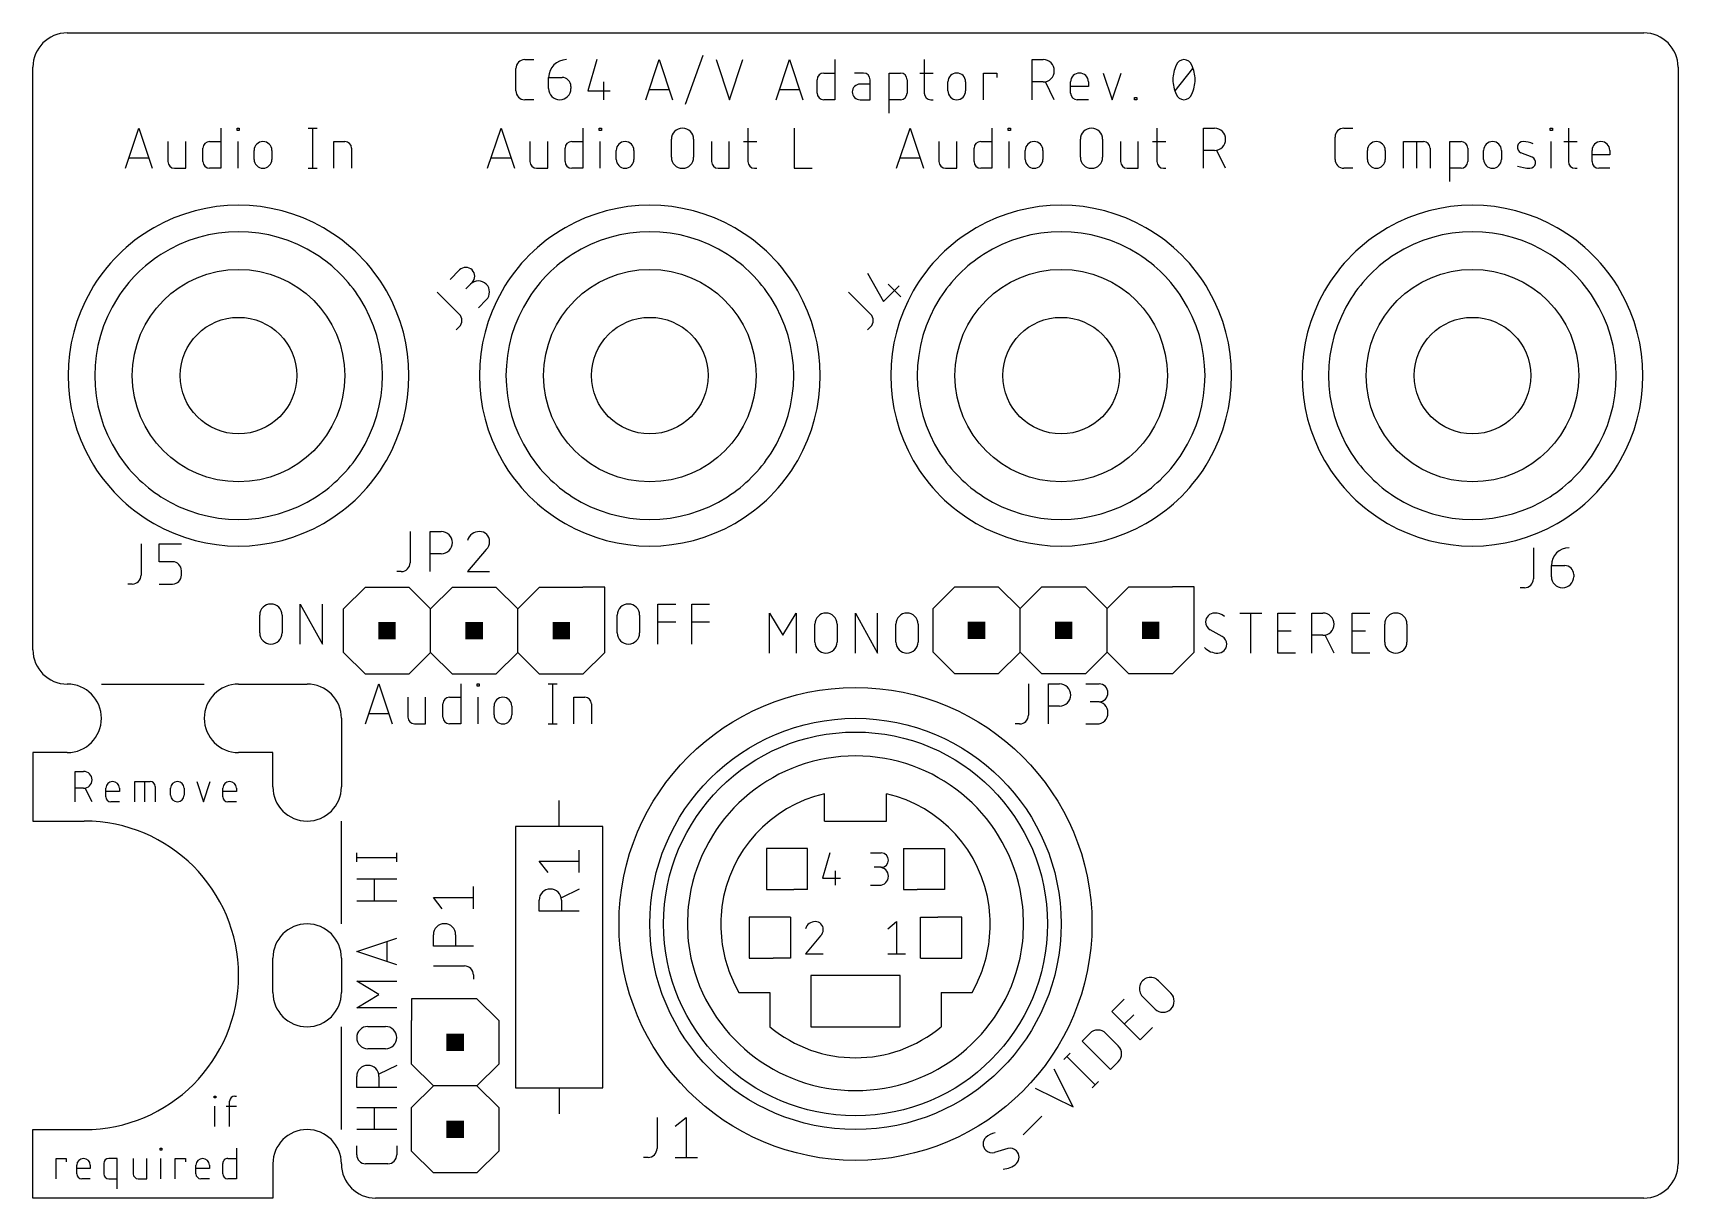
# Model space of a CAD drawing. Extents: x 0 to 54.6, y 0 to 56.5.
# Drawn here: x 0 to 48, y 0 to 34 of the extents above; entities that cross this region are included whole.
import ezdxf

# ---------------------------------------------------------------- set-up
doc = ezdxf.new("R2010")
doc.units = 0
for name, color, linetype in [('20', 30, 'CONTINUOUS'), ('21', 253, 'CONTINUOUS'), ('25', 253, 'CONTINUOUS'), ('51', 253, 'CONTINUOUS')]:
    doc.layers.add(name, color=color, linetype=linetype)

# ---------------------------------------------------------------- blocks, each defined once
blk = doc.blocks.new('RECT')
blk.add_solid([(-0.5, -0.5), (0.5, -0.5), (-0.5, 0.5), (0.5, 0.5)])

msp = doc.modelspace()

# ---------------------------------------------------------------- linework, layer by layer
at = {"layer": '20'}
for p, q in [((1, 34), (47, 34)), ((0, 16), (0, 33)), ((48, 33), (48, 1)), ((6, 15), (8, 15)), ((9, 14), (9, 12)), ((1, 13), (0, 13)), ((0, 13), (0, 11)), ((7, 13), (6, 13)), ((7, 12), (7, 13)), ((0, 11), (1.5, 11)), ((7, 6), (7, 7)), ((9, 7), (9, 6)), ((0, 0), (0, 2)), ((0, 2), (1.5, 2)), ((7, 1), (7, 0)), ((7, 0), (0, 0)), ((47, 0), (10, 0))]:
    msp.add_line(p, q, dxfattribs=at)
for centre, radius, start, end in [((1, 33), 1, 90, 180), ((47, 33), 1, 0, 90), ((1, 16), 1, 180, 270), ((1, 14), 1, 0, 90), ((6, 14), 1, 90, 180), ((8, 14), 1, 0, 90), ((1, 14), 1, 270, 0), ((6, 14), 1, 180, 270), ((8, 12), 1, 180, 270), ((8, 12), 1, 270, 0), ((1.5, 6.5), 4.5, 270, 90), ((8, 7), 1, 90, 180), ((8, 7), 1, 0, 90), ((8, 6), 1, 180, 270), ((8, 6), 1, 270, 0), ((8, 1), 1, 90, 180), ((8, 1), 1, 0, 90), ((10, 1), 1, 180, 270), ((47, 1), 1, 270, 0)]:
    msp.add_arc(centre, radius, start, end, dxfattribs=at)
at = {"layer": '21'}
for p, q in [((14.3513, 33.2192), (14.6109, 33.2192)), ((16.4501, 33.2192), (16.1905, 32.3104)), ((17.8782, 32.0508), (18.2676, 33.2192)), ((18.2676, 33.2192), (18.6571, 32.0508)), ((19.0367, 31.921), (19.556, 33.349)), ((19.9356, 33.2192), (20.325, 32.0508)), ((20.325, 32.0508), (20.7145, 33.2192)), ((21.6882, 32.0508), (22.0776, 33.2192)), ((22.0776, 33.2192), (22.4671, 32.0508)), ((23.3982, 33.2192), (23.3982, 32.0508)), ((26.004, 33.2192), (26.004, 32.2455)), ((29.1518, 32.0508), (29.1518, 33.2192)), ((29.1518, 33.2192), (29.4764, 33.2192)), ((14.0917, 32.3104), (14.0917, 32.9596)), ((15.0475, 32.6999), (15.4369, 32.6999)), ((15.0475, 32.3754), (15.0475, 32.6999)), ((23.0736, 32.8297), (23.3982, 32.8297)), ((24.2321, 32.8297), (23.9725, 32.8297)), ((24.9862, 31.6613), (24.9862, 32.8297)), ((24.9862, 32.8297), (25.3107, 32.8297)), ((25.8741, 32.8297), (26.2636, 32.8297)), ((27.7301, 32.0508), (27.7301, 32.8297)), ((27.7301, 32.8297), (28.1196, 32.8297)), ((28.1196, 32.8297), (28.1196, 32.6999)), ((31.2287, 32.8297), (31.4883, 32.0508)), ((31.4883, 32.0508), (31.7479, 32.8297)), ((33.3242, 32.3104), (33.8434, 32.9596)), ((15.6966, 32.4403), (15.6966, 32.3754)), ((16.1905, 32.3104), (16.8396, 32.3104)), ((16.6448, 32.5701), (16.6448, 32.0508)), ((18.5597, 32.3429), (17.9755, 32.3429)), ((22.3697, 32.3429), (21.7855, 32.3429)), ((22.8789, 32.2455), (22.8789, 32.635)), ((24.4269, 32.5052), (24.1348, 32.5052)), ((24.4269, 32.0508), (24.4269, 32.635)), ((25.5054, 32.635), (25.5054, 32.2455)), ((26.6948, 32.3104), (26.6948, 32.5701)), ((27.2141, 32.5701), (27.2141, 32.3104)), ((29.4764, 32.5701), (29.1518, 32.5701)), ((29.8009, 32.0508), (29.5413, 32.5701)), ((30.2762, 32.2455), (30.2762, 32.5701)), ((30.7954, 32.4403), (30.2762, 32.4403)), ((30.7954, 32.5701), (30.7954, 32.4403)), ((14.6109, 32.0508), (14.3513, 32.0508)), ((23.3982, 32.0508), (23.0736, 32.0508)), ((24.1348, 32.0508), (24.4269, 32.0508)), ((25.3107, 32.0508), (24.9862, 32.0508)), ((26.1987, 32.0508), (26.2636, 32.0508)), ((30.7954, 32.0508), (30.4709, 32.0508)), ((32.1416, 32.0508), (32.1416, 32.1157)), ((32.1416, 32.1157), (32.2066, 32.1157)), ((32.2066, 32.0508), (32.1416, 32.0508)), ((32.2066, 32.1157), (32.2066, 32.0508)), ((2.7037, 30.0508), (3.0931, 31.2192)), ((3.0931, 31.2192), (3.4826, 30.0508)), ((5.4805, 31.2192), (5.4805, 30.0508)), ((5.9563, 31.1543), (5.9563, 31.2192)), ((5.9563, 31.2192), (6.0212, 31.2192)), ((6.0212, 31.2192), (6.0212, 31.1543)), ((8.0306, 31.2192), (8.2902, 31.2192)), ((8.1604, 31.2192), (8.1604, 30.0508)), ((13.2681, 30.0508), (13.6576, 31.2192)), ((13.6576, 31.2192), (14.0471, 30.0508)), ((16.0449, 31.2192), (16.0449, 30.0508)), ((16.5207, 31.1543), (16.5207, 31.2192)), ((16.5207, 31.2192), (16.5856, 31.2192)), ((16.5856, 31.2192), (16.5856, 31.1543)), ((20.8605, 31.2192), (20.8605, 30.2455)), ((22.2126, 31.2192), (22.2126, 30.0508)), ((25.2007, 30.0508), (25.5901, 31.2192)), ((25.5901, 31.2192), (25.9796, 30.0508)), ((27.9775, 31.2192), (27.9775, 30.0508)), ((28.4533, 31.1543), (28.4533, 31.2192)), ((28.4533, 31.2192), (28.5182, 31.2192)), ((28.5182, 31.2192), (28.5182, 31.1543)), ((32.7931, 31.2192), (32.7931, 30.2455)), ((34.1502, 30.0508), (34.1502, 31.2192)), ((34.1502, 31.2192), (34.4748, 31.2192)), ((38.2511, 31.2192), (38.5108, 31.2192)), ((44.2686, 31.1543), (44.2686, 31.2192)), ((44.2686, 31.2192), (44.3335, 31.2192)), ((44.3335, 31.2192), (44.3335, 31.1543)), ((44.7984, 31.2192), (44.7984, 30.2455)), ((3.9384, 30.8297), (3.9384, 30.2455)), ((4.4577, 30.0508), (4.4577, 30.8297)), ((5.1559, 30.8297), (5.4805, 30.8297)), ((6.0212, 31.1543), (5.9563, 31.1543)), ((5.9887, 30.0508), (5.9887, 30.8297)), ((8.7771, 30.0508), (8.7771, 30.8297)), ((8.7771, 30.8297), (9.1016, 30.8297)), ((14.5029, 30.8297), (14.5029, 30.2455)), ((15.0221, 30.0508), (15.0221, 30.8297)), ((15.7204, 30.8297), (16.0449, 30.8297)), ((16.5856, 31.1543), (16.5207, 31.1543)), ((16.5532, 30.0508), (16.5532, 30.8297)), ((18.6289, 30.3754), (18.6289, 30.8946)), ((19.278, 30.8946), (19.278, 30.3754)), ((19.7987, 30.8297), (19.7987, 30.2455)), ((20.318, 30.0508), (20.318, 30.8297)), ((20.7307, 30.8297), (21.1202, 30.8297)), ((26.4354, 30.8297), (26.4354, 30.2455)), ((26.9547, 30.0508), (26.9547, 30.8297)), ((27.6529, 30.8297), (27.9775, 30.8297)), ((28.5182, 31.1543), (28.4533, 31.1543)), ((28.4857, 30.0508), (28.4857, 30.8297)), ((30.5615, 30.3754), (30.5615, 30.8946)), ((31.2106, 30.8946), (31.2106, 30.3754)), ((31.7313, 30.8297), (31.7313, 30.2455)), ((32.2506, 30.0508), (32.2506, 30.8297)), ((32.6633, 30.8297), (33.0527, 30.8297)), ((37.9915, 30.3104), (37.9915, 30.9596)), ((39.9873, 30.0508), (39.9873, 30.8297)), ((39.9873, 30.8297), (40.5715, 30.8297)), ((40.3768, 30.0508), (40.3768, 30.8297)), ((41.3422, 29.6613), (41.3422, 30.8297)), ((41.3422, 30.8297), (41.6668, 30.8297)), ((44.3335, 31.1543), (44.2686, 31.1543)), ((44.3011, 30.0508), (44.3011, 30.8297)), ((44.6686, 30.8297), (45.0581, 30.8297)), ((3.3852, 30.3429), (2.801, 30.3429)), ((4.9612, 30.2455), (4.9612, 30.635)), ((6.453, 30.3104), (6.453, 30.5701)), ((6.9723, 30.5701), (6.9723, 30.3104)), ((9.2964, 30.635), (9.2964, 30.0508)), ((13.9497, 30.3429), (13.3655, 30.3429)), ((15.5257, 30.2455), (15.5257, 30.635)), ((17.0174, 30.3104), (17.0174, 30.5701)), ((17.5367, 30.5701), (17.5367, 30.3104)), ((25.8822, 30.3429), (25.298, 30.3429)), ((27.4582, 30.2455), (27.4582, 30.635)), ((28.95, 30.3104), (28.95, 30.5701)), ((29.4693, 30.5701), (29.4693, 30.3104)), ((34.4748, 30.5701), (34.1502, 30.5701)), ((34.7993, 30.0508), (34.5397, 30.5701)), ((38.936, 30.3104), (38.936, 30.5701)), ((39.4553, 30.5701), (39.4553, 30.3104)), ((40.7662, 30.635), (40.7662, 30.0508)), ((41.8615, 30.635), (41.8615, 30.2455)), ((42.3269, 30.3104), (42.3269, 30.5701)), ((42.8462, 30.5701), (42.8462, 30.3104)), ((43.7394, 30.3754), (43.4149, 30.5052)), ((45.4892, 30.2455), (45.4892, 30.5701)), ((46.0085, 30.4403), (45.4892, 30.4403)), ((46.0085, 30.5701), (46.0085, 30.4403)), ((4.1331, 30.0508), (4.4577, 30.0508)), ((5.4805, 30.0508), (5.1559, 30.0508)), ((8.0306, 30.0508), (8.2902, 30.0508)), ((14.6976, 30.0508), (15.0221, 30.0508)), ((16.0449, 30.0508), (15.7204, 30.0508)), ((19.9935, 30.0508), (20.318, 30.0508)), ((21.0553, 30.0508), (21.1202, 30.0508)), ((22.2126, 30.0508), (22.7319, 30.0508)), ((26.6301, 30.0508), (26.9547, 30.0508)), ((27.9775, 30.0508), (27.6529, 30.0508)), ((31.926, 30.0508), (32.2506, 30.0508)), ((32.9878, 30.0508), (33.0527, 30.0508)), ((38.5108, 30.0508), (38.2511, 30.0508)), ((41.6668, 30.0508), (41.3422, 30.0508)), ((44.9931, 30.0508), (45.0581, 30.0508)), ((46.0085, 30.0508), (45.684, 30.0508)), ((9.0643, 17.193), (9.6993, 17.828)), ((9.6993, 17.828), (10.9693, 17.828)), ((10.9693, 17.828), (11.6043, 17.193)), ((11.6043, 17.193), (12.2393, 17.828)), ((12.2393, 17.828), (13.5093, 17.828)), ((13.5093, 17.828), (14.1443, 17.193)), ((14.1443, 17.193), (14.7793, 17.828)), ((14.7793, 17.828), (16.0493, 17.828)), ((16.6843, 17.828), (16.0493, 17.828)), ((16.6843, 17.193), (16.6843, 17.828)), ((26.2613, 17.2005), (26.8963, 17.8355)), ((26.8963, 17.8355), (28.1663, 17.8355)), ((28.1663, 17.8355), (28.8013, 17.2005)), ((28.8013, 17.2005), (29.4363, 17.8355)), ((29.4363, 17.8355), (30.7063, 17.8355)), ((30.7063, 17.8355), (31.3413, 17.2005)), ((31.3413, 17.2005), (31.9763, 17.8355)), ((31.9763, 17.8355), (33.2463, 17.8355)), ((33.8813, 17.8355), (33.2463, 17.8355)), ((33.8813, 17.2005), (33.8813, 17.8355)), ((7.8001, 16.1658), (7.8001, 17.3342)), ((7.8001, 17.3342), (8.4492, 16.1658)), ((8.4492, 16.1658), (8.4492, 17.3342)), ((18.2342, 16.1658), (18.2342, 17.3342)), ((18.2342, 17.3342), (18.7534, 17.3342)), ((19.2248, 16.1658), (19.2248, 17.3342)), ((19.2248, 17.3342), (19.744, 17.3342)), ((6.619, 16.4904), (6.619, 17.0096)), ((7.2681, 17.0096), (7.2681, 16.4904)), ((9.0643, 15.923), (9.0643, 17.193)), ((11.6043, 15.923), (11.6043, 17.193)), ((14.1443, 15.923), (14.1443, 17.193)), ((16.6843, 15.923), (16.6843, 17.193)), ((17.0508, 16.4904), (17.0508, 17.0096)), ((17.6999, 17.0096), (17.6999, 16.4904)), ((18.2342, 16.8149), (18.7534, 16.8149)), ((19.2248, 16.8149), (19.744, 16.8149)), ((21.4919, 15.9021), (21.4919, 17.0705)), ((21.4919, 17.0705), (21.8814, 16.4213)), ((21.8814, 16.4213), (22.2709, 17.0705)), ((22.2709, 17.0705), (22.2709, 15.9021)), ((23.9952, 15.9021), (23.9952, 17.0705)), ((23.9952, 17.0705), (24.6444, 15.9021)), ((24.6444, 15.9021), (24.6444, 17.0705)), ((26.2613, 15.9305), (26.2613, 17.2005)), ((28.8013, 15.9305), (28.8013, 17.2005)), ((31.3413, 15.9305), (31.3413, 17.2005)), ((33.8813, 15.9305), (33.8813, 17.2005)), ((35.2107, 17.0705), (35.8599, 17.0705)), ((35.5353, 15.9021), (35.5353, 17.0705)), ((36.3179, 15.9021), (36.3179, 17.0705)), ((36.3179, 17.0705), (36.8372, 17.0705)), ((37.3136, 15.9021), (37.3136, 17.0705)), ((37.3136, 17.0705), (37.6382, 17.0705)), ((38.4896, 15.9021), (38.4896, 17.0705)), ((38.4896, 17.0705), (39.0089, 17.0705)), ((22.8141, 16.2266), (22.8141, 16.7459)), ((23.4633, 16.7459), (23.4633, 16.2266)), ((25.1763, 16.2266), (25.1763, 16.7459)), ((25.8255, 16.7459), (25.8255, 16.2266)), ((34.7013, 16.3889), (34.3443, 16.5836)), ((36.3179, 16.5512), (36.7074, 16.5512)), ((37.6382, 16.4213), (37.3136, 16.4213)), ((37.9627, 15.9021), (37.7031, 16.4213)), ((38.4896, 16.5512), (38.8791, 16.5512)), ((39.4398, 16.2266), (39.4398, 16.7459)), ((40.089, 16.7459), (40.089, 16.2266)), ((9.6993, 15.288), (9.0643, 15.923)), ((11.6043, 15.923), (10.9693, 15.288)), ((12.2393, 15.288), (11.6043, 15.923)), ((14.1443, 15.923), (13.5093, 15.288)), ((14.7793, 15.288), (14.1443, 15.923)), ((16.0493, 15.288), (16.6843, 15.923)), ((26.8963, 15.2955), (26.2613, 15.9305)), ((28.8013, 15.9305), (28.1663, 15.2955)), ((29.4363, 15.2955), (28.8013, 15.9305)), ((31.3413, 15.9305), (30.7063, 15.2955)), ((31.9763, 15.2955), (31.3413, 15.9305)), ((33.2463, 15.2955), (33.8813, 15.9305)), ((36.8372, 15.9021), (36.3179, 15.9021)), ((39.0089, 15.9021), (38.4896, 15.9021)), ((2, 15), (5, 15)), ((10.9693, 15.288), (9.6993, 15.288)), ((9.7049, 13.8383), (10.0944, 15.0067)), ((10.0944, 15.0067), (10.4838, 13.8383)), ((13.5093, 15.288), (12.2393, 15.288)), ((12.4817, 15.0067), (12.4817, 13.8383)), ((12.9575, 14.9418), (12.9575, 15.0067)), ((12.9575, 15.0067), (13.0224, 15.0067)), ((13.0224, 14.9418), (12.9575, 14.9418)), ((13.0224, 15.0067), (13.0224, 14.9418)), ((16.0493, 15.288), (14.7793, 15.288)), ((15.0318, 15.0067), (15.2915, 15.0067)), ((15.1617, 15.0067), (15.1617, 13.8383)), ((28.1663, 15.2955), (26.8963, 15.2955)), ((30.7063, 15.2955), (29.4363, 15.2955)), ((33.2463, 15.2955), (31.9763, 15.2955)), ((10.9396, 14.6172), (10.9396, 14.033)), ((11.4589, 13.8383), (11.4589, 14.6172)), ((11.9624, 14.033), (11.9624, 14.4225)), ((12.1572, 14.6172), (12.4817, 14.6172)), ((12.99, 13.8383), (12.99, 14.6172)), ((15.7783, 13.8383), (15.7783, 14.6172)), ((15.7783, 14.6172), (16.1029, 14.6172)), ((16.2976, 14.4225), (16.2976, 13.8383)), ((10.3865, 14.1304), (9.8023, 14.1304)), ((13.4542, 14.0979), (13.4542, 14.3576)), ((13.9735, 14.3576), (13.9735, 14.0979)), ((11.1344, 13.8383), (11.4589, 13.8383)), ((12.4817, 13.8383), (12.1572, 13.8383)), ((15.0318, 13.8383), (15.2915, 13.8383)), ((1.2324, 11.5635), (1.2324, 12.4525)), ((1.2324, 12.4525), (1.4793, 12.4525)), ((2.9737, 11.5635), (2.9737, 12.1562)), ((2.9737, 12.1562), (3.4182, 12.1562)), ((3.2701, 11.5635), (3.2701, 12.1562)), ((3.5664, 12.008), (3.5664, 11.5635)), ((4.7794, 12.1562), (4.9769, 11.5635)), ((4.9769, 11.5635), (5.1745, 12.1562)), ((1.4793, 11.9586), (1.2324, 11.9586)), ((1.7262, 11.5635), (1.5287, 11.9586)), ((2.1276, 11.7117), (2.1276, 11.9586)), ((2.5228, 11.8598), (2.1276, 11.8598)), ((2.5228, 11.5635), (2.2758, 11.5635)), ((2.5228, 11.9586), (2.5228, 11.8598)), ((4.0174, 11.7611), (4.0174, 11.9586)), ((4.4125, 11.9586), (4.4125, 11.7611)), ((5.5414, 11.7117), (5.5414, 11.9586)), ((5.9365, 11.8598), (5.5414, 11.8598)), ((5.9365, 11.5635), (5.6896, 11.5635)), ((5.9365, 11.9586), (5.9365, 11.8598)), ((15.3535, 10.8388), (15.3535, 11.6007)), ((23.1, 11), (23.1, 11.8)), ((24.9, 11), (24.9, 11.8)), ((9, 8), (9, 11)), ((14.0835, 10.8388), (14.0835, 3.2188)), ((16.6235, 10.8388), (14.0835, 10.8388)), ((16.6235, 3.2188), (16.6235, 10.8388)), ((23.1, 11), (24.9, 11)), ((22.6, 10.2), (22.2, 10.2)), ((22.6, 9), (22.6, 10.2)), ((25.4, 10.2), (25.4, 9)), ((25.4, 10.2), (25.8, 10.2)), ((9.4483, 9.8119), (9.4483, 10.0716)), ((9.4483, 9.9418), (10.6167, 9.9418)), ((10.6167, 9.8119), (10.6167, 10.0716)), ((23.2478, 10.0699), (23.0389, 9.3389)), ((24.4389, 10.0699), (24.7522, 10.0699)), ((24.7522, 9.6522), (24.5434, 9.6522)), ((9.4483, 9.3138), (10.6167, 9.3138)), ((9.9676, 8.6647), (9.9676, 9.3138)), ((23.0389, 9.3389), (23.5611, 9.3389)), ((23.4044, 9.5478), (23.4044, 9.1301)), ((24.4389, 9.1301), (24.7, 9.1301)), ((10.6167, 8.6647), (9.4483, 8.6647)), ((22.6, 9), (22.2, 9)), ((25.4, 9), (25.8, 9)), ((22.1, 8.2), (21.6, 8.2)), ((22.1, 8.2), (22.1, 7)), ((25.9, 7), (25.9, 8.2)), ((25.9, 8.2), (26.4, 8.2)), ((24.9389, 7.8611), (25.2, 8.0699)), ((25.2, 8.0699), (25.2, 7.1301)), ((9.4483, 7.1986), (10.6167, 7.588)), ((10.3246, 7.4907), (10.3246, 6.9065)), ((22.9827, 7.6522), (22.5389, 7.1301)), ((10.6167, 6.8091), (9.4483, 7.1986)), ((22.1, 7), (21.6, 7)), ((22.5389, 7.1301), (23.0611, 7.1301)), ((24.9389, 7.1301), (25.4611, 7.1301)), ((25.9, 7), (26.4, 7)), ((10.0974, 5.9413), (9.4483, 6.3307)), ((9.4483, 6.3307), (10.6167, 6.3307)), ((25.3, 6.5), (22.7, 6.5)), ((22.7, 6.5), (22.7, 5)), ((25.3, 5), (25.3, 6.5)), ((32.8355, 6.3427), (33.2027, 5.9755)), ((9.4483, 5.5518), (10.0974, 5.9413)), ((11.685, 5.8143), (11.05, 5.8143)), ((11.05, 5.8143), (11.05, 5.1793)), ((12.955, 5.8143), (11.685, 5.8143)), ((13.59, 5.1793), (12.955, 5.8143)), ((20.6, 6), (21.5, 6)), ((21.5, 6), (21.5, 5)), ((26.5, 6), (27.4, 6)), ((26.5, 6), (26.5, 5)), ((31.4751, 5.4413), (31.8423, 5.8085)), ((32.7437, 5.5165), (32.3765, 5.8837)), ((10.6167, 5.5518), (9.4483, 5.5518)), ((32.3013, 4.6151), (31.4751, 5.4413)), ((31.8423, 5.0741), (32.1177, 5.3495)), ((9, 2), (9, 5)), ((9.7729, 5.0085), (10.2921, 5.0085)), ((11.05, 3.9093), (11.05, 5.1793)), ((13.59, 5.1793), (13.59, 3.9093)), ((22.7, 5), (25.3, 5)), ((30.6114, 4.5776), (30.8409, 4.8071)), ((31.2999, 4.8071), (31.6671, 4.4399)), ((32.6685, 4.9823), (32.3013, 4.6151)), ((10.2921, 4.3594), (9.7729, 4.3594)), ((31.4376, 3.7514), (30.6114, 4.5776)), ((10.6167, 3.8729), (10.0974, 3.6132)), ((11.685, 3.2743), (11.05, 3.9093)), ((13.59, 3.9093), (12.955, 3.2743)), ((30.0756, 4.0418), (30.2592, 4.2254)), ((30.1674, 4.1336), (30.9936, 3.3074)), ((31.6671, 3.9809), (31.4376, 3.7514)), ((9.4483, 3.2238), (9.4483, 3.5483)), ((10.0974, 3.5483), (10.0974, 3.2238)), ((30.347, 2.6608), (29.7962, 3.7624)), ((30.9018, 3.2156), (31.0854, 3.3992)), ((5.2856, 2.9271), (5.2856, 2.9765)), ((5.2856, 2.9765), (5.335, 2.9765)), ((5.335, 2.9271), (5.2856, 2.9271)), ((5.335, 2.9765), (5.335, 2.9271)), ((5.8871, 2.9765), (5.9365, 2.9765)), ((10.6167, 3.2238), (9.4483, 3.2238)), ((11.05, 2.6393), (11.685, 3.2743)), ((12.955, 3.2743), (11.685, 3.2743)), ((12.955, 3.2743), (13.59, 2.6393)), ((14.0835, 3.2188), (16.6235, 3.2188)), ((15.3535, 3.2188), (15.3535, 2.4567)), ((29.2454, 3.2116), (30.347, 2.6608)), ((5.3103, 2.0875), (5.3103, 2.6802)), ((5.6402, 2.6802), (5.9365, 2.6802)), ((5.7389, 2.0875), (5.7389, 2.8283)), ((9.4483, 2.6463), (10.6167, 2.6463)), ((9.9676, 1.9972), (9.9676, 2.6463)), ((11.05, 1.3693), (11.05, 2.6393)), ((13.59, 2.6393), (13.59, 1.3693)), ((10.6167, 1.9972), (9.4483, 1.9972)), ((28.8882, 1.8446), (29.439, 2.3954)), ((3.7086, 1.4031), (3.7086, 1.4525)), ((3.7086, 1.4525), (3.758, 1.4525)), ((3.758, 1.4525), (3.758, 1.4031)), ((5.9365, 1.4525), (5.9365, 0.5635)), ((9.4483, 1.2629), (9.4483, 1.5226)), ((10.6167, 1.5226), (10.6167, 1.2629)), ((28.4432, 1.4455), (28.0531, 1.3308)), ((0.6775, 0.5635), (0.6775, 1.1562)), ((0.6775, 1.1562), (0.9738, 1.1562)), ((0.9738, 1.1562), (0.9738, 1.0574)), ((2.0667, 1.008), (2.0667, 0.7117)), ((2.4618, 1.1562), (2.2149, 1.1562)), ((2.4618, 0.2672), (2.4618, 1.1562)), ((2.9262, 1.1562), (2.9262, 0.7117)), ((3.3213, 0.5635), (3.3213, 1.1562)), ((3.758, 1.4031), (3.7086, 1.4031)), ((3.7333, 0.5635), (3.7333, 1.1562)), ((4.1522, 0.5635), (4.1522, 1.1562)), ((4.1522, 1.1562), (4.4485, 1.1562)), ((4.4485, 1.1562), (4.4485, 1.0574)), ((5.5414, 0.7117), (5.5414, 1.008)), ((5.6896, 1.1562), (5.9365, 1.1562)), ((10.3571, 1.0033), (9.7079, 1.0033)), ((11.685, 0.7343), (11.05, 1.3693)), ((13.59, 1.3693), (12.955, 0.7343)), ((1.2802, 0.7117), (1.2802, 0.9586)), ((1.6754, 0.8598), (1.2802, 0.8598)), ((1.6754, 0.5635), (1.4284, 0.5635)), ((1.6754, 0.9586), (1.6754, 0.8598)), ((2.2149, 0.5635), (2.4618, 0.5635)), ((3.0743, 0.5635), (3.3213, 0.5635)), ((4.755, 0.7117), (4.755, 0.9586)), ((5.1501, 0.8598), (4.755, 0.8598)), ((5.1501, 0.5635), (4.9031, 0.5635)), ((5.1501, 0.9586), (5.1501, 0.8598)), ((5.9365, 0.5635), (5.6896, 0.5635)), ((12.955, 0.7343), (11.685, 0.7343))]:
    msp.add_line(p, q, dxfattribs=at)
for centre, radius in [((6, 24), 3.1), ((18, 24), 3.1), ((30, 24), 3.1), ((42, 24), 3.1), ((6, 24), 1.7), ((18, 24), 1.7), ((30, 24), 1.7), ((42, 24), 1.7), ((24, 8), 6.9), ((24, 8), 6), ((24, 8), 5.6)]:
    msp.add_circle(centre, radius, dxfattribs=at)
for centre, radius, start, end in [((14.3513, 32.9596), 0.2596, 90.0007, 180), ((15.5668, 32.6999), 0.5193, 90.0003, 180), ((29.4764, 32.8946), 0.3246, 270, 90), ((33.5838, 32.979), 0.2402, 90, 161.0751), ((33.5838, 32.979), 0.2402, 18.9248, 90.0002), ((15.4369, 32.4403), 0.2596, 0, 90), ((23.0736, 32.635), 0.1947, 90, 180), ((24.2321, 32.635), 0.1947, 0, 90), ((25.3107, 32.635), 0.1947, 0.0009, 90), ((26.9544, 32.5701), 0.2596, 0, 180), ((30.5358, 32.5701), 0.2596, 0, 180), ((34.2221, 32.635), 0.9628, 154.0109, 180.0001), ((32.9455, 32.635), 0.9629, 359.9999, 25.9891), ((14.3513, 32.3104), 0.2596, 180, 270), ((15.372, 32.3754), 0.3246, 180, 0), ((23.0736, 32.2455), 0.1947, 180, 270), ((24.1348, 32.278), 0.2272, 90, 270), ((25.3107, 32.2455), 0.1947, 270, 0), ((26.1987, 32.2455), 0.1947, 180, 270), ((26.9544, 32.3104), 0.2596, 180, 0), ((30.4709, 32.2455), 0.1947, 180, 270), ((34.2221, 32.635), 0.9629, 180, 205.9888), ((33.5838, 32.291), 0.2402, 198.9254, 269.9998), ((33.5838, 32.291), 0.2402, 270, 341.0747), ((32.9455, 32.635), 0.9629, 334.0112, 360), ((18.9535, 30.8946), 0.3246, 0, 180), ((30.886, 30.8946), 0.3246, 0, 180), ((34.4748, 30.8946), 0.3246, 270, 90), ((38.2511, 30.9596), 0.2596, 90.0007, 180), ((5.1559, 30.635), 0.1947, 90, 180), ((6.7126, 30.5701), 0.2596, 0, 180), ((9.1016, 30.635), 0.1947, 0.0009, 90), ((15.7204, 30.635), 0.1947, 90, 180), ((17.2771, 30.5701), 0.2596, 0, 180), ((27.6529, 30.635), 0.1947, 90, 180), ((29.2096, 30.5701), 0.2596, 0, 180), ((39.1957, 30.5701), 0.2596, 0, 180), ((40.5715, 30.635), 0.1947, 0, 90), ((41.6668, 30.635), 0.1947, 0.0009, 90), ((42.5866, 30.5701), 0.2596, 0, 180), ((43.4774, 30.6614), 0.1683, 89.1818, 248.1989), ((43.4693, 30.0927), 0.7371, 65.7612, 89.1819), ((45.7489, 30.5701), 0.2596, 0, 180), ((4.1331, 30.2455), 0.1947, 180, 270), ((5.1559, 30.2455), 0.1947, 180, 270), ((6.7126, 30.3104), 0.2596, 180, 0), ((14.6976, 30.2455), 0.1947, 180, 270), ((15.7204, 30.2455), 0.1947, 180, 270), ((17.2771, 30.3104), 0.2596, 180, 0), ((18.9535, 30.3754), 0.3246, 180, 0), ((19.9935, 30.2455), 0.1947, 180, 270), ((21.0553, 30.2455), 0.1947, 180, 270), ((26.6301, 30.2455), 0.1947, 180, 270), ((27.6529, 30.2455), 0.1947, 180, 270), ((29.2096, 30.3104), 0.2596, 180, 0), ((30.886, 30.3754), 0.3246, 180, 0), ((31.926, 30.2455), 0.1947, 180, 270), ((32.9878, 30.2455), 0.1947, 180, 270), ((38.2511, 30.3104), 0.2596, 180, 270), ((39.1957, 30.3104), 0.2596, 180, 0), ((41.6668, 30.2455), 0.1947, 270, 0), ((42.5866, 30.3104), 0.2596, 180, 0), ((43.6769, 30.2191), 0.1683, 269.1818, 68.1989), ((44.9931, 30.2455), 0.1947, 180, 270), ((45.684, 30.2455), 0.1947, 180, 270), ((43.6903, 31.1515), 1.1008, 250.209, 269.1819), ((6, 24), 4.9729, 60.1541, 119.8459), ((18, 24), 4.9729, 60.1541, 119.8459), ((30, 24), 4.9729, 60.1541, 119.8459), ((42, 24), 4.9729, 60.1541, 119.8459), ((6, 24), 4.1976, 57.3808, 122.6192), ((18, 24), 4.1976, 57.3808, 122.6192), ((30, 24), 4.1976, 57.3808, 122.6192), ((42, 24), 4.1976, 57.3808, 122.6192), ((6, 24), 4.9729, 150.1541, 209.8459), ((6, 24), 4.9729, 330.1541, 29.8459), ((18, 24), 4.9729, 150.1541, 209.8459), ((18, 24), 4.9729, 330.1541, 29.8459), ((30, 24), 4.9729, 150.1541, 209.8459), ((30, 24), 4.9729, 330.1541, 29.8459), ((42, 24), 4.9729, 150.1541, 209.8459), ((42, 24), 4.9729, 330.1541, 29.8459), ((6, 24), 4.1976, 147.3808, 212.6192), ((6, 24), 4.1976, 327.3808, 32.6192), ((18, 24), 4.1976, 147.3808, 212.6192), ((18, 24), 4.1976, 327.3808, 32.6192), ((30, 24), 4.1976, 147.3808, 212.6192), ((30, 24), 4.1976, 327.3808, 32.6192), ((42, 24), 4.1976, 147.3808, 212.6192), ((42, 24), 4.1976, 327.3808, 32.6192), ((6, 24), 4.1976, 237.3808, 302.6192), ((18, 24), 4.1976, 237.3808, 302.6192), ((30, 24), 4.1976, 237.3808, 302.6192), ((42, 24), 4.1976, 237.3808, 302.6192), ((6, 24), 4.9729, 240.1541, 299.8459), ((18, 24), 4.9729, 240.1541, 299.8459), ((30, 24), 4.9729, 240.1541, 299.8459), ((42, 24), 4.9729, 240.1541, 299.8459), ((6.9435, 17.0096), 0.3246, 0, 180), ((17.3754, 17.0096), 0.3246, 0, 180), ((23.1387, 16.7459), 0.3246, 0, 180), ((25.5009, 16.7459), 0.3246, 0, 180), ((34.4741, 16.8108), 0.2596, 89.9993, 180), ((34.4782, 16.8108), 0.2637, 179.9998, 239.4902), ((34.4741, 16.5836), 0.4868, 53.1301, 89.9993), ((37.6382, 16.7459), 0.3246, 270, 90), ((39.7644, 16.7459), 0.3246, 0, 180), ((6.9435, 16.4904), 0.3246, 180, 0), ((17.3754, 16.4904), 0.3246, 180, 0), ((34.5675, 16.1617), 0.2637, 0.0001, 59.4899), ((23.1387, 16.2266), 0.3246, 180, 0), ((25.5009, 16.2266), 0.3246, 180, 0), ((34.5715, 16.4506), 0.5485, 224.761, 269.9999), ((34.5715, 16.1617), 0.2596, 270, 0), ((39.7644, 16.2266), 0.3246, 180, 0), ((12.1572, 14.4225), 0.1947, 90, 180), ((13.7139, 14.3576), 0.2596, 0, 180), ((16.1029, 14.4225), 0.1947, 0.0009, 90), ((11.1344, 14.033), 0.1947, 180, 270), ((12.1572, 14.033), 0.1947, 180, 270), ((13.7139, 14.0979), 0.2596, 180, 0), ((24, 8), 4.9031, 11.7683, 168.2317), ((1.4793, 12.2056), 0.2469, 270, 90), ((2.3252, 11.9586), 0.1976, 0, 180), ((3.4182, 12.008), 0.1482, 0, 90), ((4.2149, 11.9586), 0.1976, 0, 180), ((5.7389, 11.9586), 0.1976, 0, 180), ((2.2758, 11.7117), 0.1482, 180, 270), ((4.2149, 11.7611), 0.1976, 180, 0), ((5.6896, 11.7117), 0.1482, 180, 270), ((23.9842, 7.9825), 3.9186, 103.0415, 172.4112), ((24.0158, 7.9825), 3.9186, 7.5888, 76.9585), ((24.7, 9.3912), 0.2611, 270, 90), ((24.7522, 9.8611), 0.2088, 270, 90), ((22.8261, 7.7681), 0.3018, 90.0001, 162.055), ((22.8261, 7.835), 0.235, 0, 90), ((22.8087, 7.835), 0.2524, 313.6042, 359.9995), ((24.0102, 7.9701), 3.9384, 186.8551, 210.0148), ((23.9898, 7.9701), 3.9384, 329.9852, 353.1449), ((24, 8.05), 4.9135, 192.3391, 347.6609), ((32.606, 6.1132), 0.3246, 44.9998, 225.0002), ((32.9732, 5.746), 0.3246, 225.0006, 45.0002), ((9.7729, 4.684), 0.3246, 90, 270), ((10.2921, 4.684), 0.3246, 270, 90), ((24, 8), 3.9051, 230.1944, 309.8056), ((31.0704, 4.5776), 0.3246, 44.9998, 135.0002), ((31.4376, 4.2104), 0.3246, 315, 45), ((9.7729, 3.5483), 0.3246, 0, 180), ((5.8871, 2.8283), 0.1482, 90, 180), ((27.9842, 1.5832), 0.2596, 134.9978, 225.0022), ((28.1449, 1.4225), 0.4869, 98.1318, 134.9978), ((28.5092, 1.1902), 0.2637, 45, 104.4903), ((1.4778, 0.9586), 0.1976, 0, 180), ((2.2149, 1.008), 0.1482, 90, 179.9988), ((4.9525, 0.9586), 0.1976, 0, 180), ((5.6896, 1.008), 0.1482, 89.9988, 180), ((9.7079, 1.263), 0.2596, 180.0014, 270), ((10.3571, 1.2629), 0.2596, 270, 0), ((27.9871, 1.5861), 0.2637, 225, 284.4903), ((28.3078, 1.3974), 0.5485, 269.7632, 314.9988), ((28.5121, 1.1931), 0.2596, 314.9988, 45.0022), ((1.4284, 0.7117), 0.1482, 180, 270), ((2.2149, 0.7117), 0.1482, 180, 270), ((3.0743, 0.7117), 0.1482, 180, 270), ((4.9031, 0.7117), 0.1482, 180, 270), ((5.6896, 0.7117), 0.1482, 180, 270)]:
    msp.add_arc(centre, radius, start, end, dxfattribs=at)
at = {"layer": '25'}
for p, q in [((12.1709, 26.8074), (12.4463, 27.0828)), ((24.3545, 26.991), (24.8135, 26.1648)), ((11.798, 26.4345), (12.4406, 25.7919)), ((12.8135, 26.7156), (12.6299, 26.532)), ((23.798, 26.4345), (24.4406, 25.7919)), ((24.8135, 26.1648), (25.2725, 26.6238)), ((24.9512, 26.6697), (25.3183, 26.3025)), ((12.9971, 25.9812), (13.2265, 26.2107)), ((12.4406, 25.4247), (12.3488, 25.3329)), ((24.4406, 25.4247), (24.3488, 25.3329)), ((11.0061, 19.45), (11.0061, 18.5412)), ((11.5884, 18.2816), (11.5884, 19.45)), ((11.5884, 19.45), (11.913, 19.45)), ((3.1581, 19.0869), (3.1581, 18.1782)), ((3.6855, 18.5676), (3.6855, 19.0869)), ((3.6855, 19.0869), (4.3346, 19.0869)), ((11.913, 18.8009), (11.5884, 18.8009)), ((13.2281, 18.9307), (12.6764, 18.2816)), ((43.7769, 18.9769), (43.7769, 18.0682)), ((4.075, 18.5676), (3.6855, 18.5676)), ((4.3346, 18.1782), (4.3346, 18.308)), ((10.7464, 18.2816), (10.6166, 18.2816)), ((12.6764, 18.2816), (13.3255, 18.2816)), ((44.3042, 18.4576), (44.6937, 18.4576)), ((44.3042, 18.1331), (44.3042, 18.4576)), ((2.8985, 17.9185), (2.7687, 17.9185)), ((3.6855, 17.9185), (4.075, 17.9185)), ((43.5173, 17.8085), (43.3874, 17.8085)), ((44.9533, 18.198), (44.9533, 18.1331)), ((29.0472, 15.0034), (29.0472, 14.0946)), ((29.6296, 13.835), (29.6296, 15.0034)), ((29.6296, 15.0034), (29.9541, 15.0034)), ((30.7175, 15.0034), (31.107, 15.0034)), ((31.107, 14.4841), (30.8474, 14.4841)), ((29.9541, 14.3543), (29.6296, 14.3543)), ((28.7876, 13.835), (28.6577, 13.835)), ((30.7175, 13.835), (31.0421, 13.835)), ((15.9377, 9.5038), (15.9377, 10.153)), ((15.0289, 9.5038), (14.7693, 9.8284)), ((14.7693, 9.8284), (15.9377, 9.8284)), ((11.9441, 8.4439), (11.6845, 8.7685)), ((11.6845, 8.7685), (12.8529, 8.7685)), ((12.8529, 8.4439), (12.8529, 9.093)), ((14.7693, 8.3682), (14.7693, 8.6928)), ((15.9377, 9.0173), (15.4184, 8.7577)), ((15.4184, 8.6928), (15.4184, 8.3682)), ((15.9377, 8.3682), (14.7693, 8.3682)), ((11.6845, 7.3559), (11.6845, 7.6805)), ((12.3336, 7.6805), (12.3336, 7.3559)), ((12.8529, 7.3559), (11.6845, 7.3559)), ((11.6845, 6.7736), (12.5933, 6.7736)), ((12.8529, 6.5139), (12.8529, 6.3841)), ((18.209, 2.3555), (18.209, 1.4467)), ((18.7364, 2.0958), (19.0609, 2.3555)), ((19.0609, 2.3555), (19.0609, 1.1871)), ((17.9494, 1.1871), (17.8195, 1.1871)), ((18.7364, 1.1871), (19.3855, 1.1871))]:
    msp.add_line(p, q, dxfattribs=at)
for centre, radius, start, end in [((12.6299, 26.8992), 0.2596, 315, 135), ((12.9971, 26.4402), 0.3246, 315.0002, 134.9998), ((12.257, 25.6083), 0.2596, 315.0007, 45.0002), ((24.257, 25.6083), 0.2596, 315.0007, 45.0002), ((11.913, 19.1254), 0.3246, 270, 90), ((13.0334, 19.0747), 0.3753, 90.0001, 162.0549), ((13.0334, 19.1579), 0.2921, 0, 90), ((13.0118, 19.1579), 0.3138, 313.604, 359.9996), ((44.8235, 18.4576), 0.5193, 90.0003, 180), ((4.075, 18.308), 0.2596, 0, 90), ((10.7464, 18.5412), 0.2596, 270, 0), ((44.6937, 18.198), 0.2596, 0, 90), ((2.8985, 18.1782), 0.2596, 270, 0), ((4.075, 18.1782), 0.2596, 270, 0), ((43.5173, 18.0682), 0.2596, 270, 0), ((44.6288, 18.1331), 0.3246, 180, 0), ((29.9541, 14.6788), 0.3246, 270, 90), ((31.107, 14.7438), 0.2596, 270, 90), ((31.0421, 14.1596), 0.3246, 270, 90), ((28.7876, 14.0946), 0.2596, 270, 0), ((15.0939, 8.6928), 0.3246, 0, 180), ((12.0091, 7.6805), 0.3246, 0, 180), ((12.5933, 6.5139), 0.2596, 0, 90), ((17.9494, 1.4467), 0.2596, 270, 0)]:
    msp.add_arc(centre, radius, start, end, dxfattribs=at)
at = {"layer": '51'}
for p, q in [((22.2, 10.2), (21.4, 10.2)), ((21.4, 10.2), (21.4, 9)), ((25.8, 10.2), (26.6, 10.2)), ((26.6, 10.2), (26.6, 9)), ((21.4, 9), (22.2, 9)), ((26.6, 9), (25.8, 9)), ((21.6, 8.2), (20.9, 8.2)), ((20.9, 8.2), (20.9, 7)), ((27.1, 8.2), (26.4, 8.2)), ((27.1, 7), (27.1, 8.2)), ((20.9, 7), (21.6, 7)), ((26.4, 7), (27.1, 7))]:
    msp.add_line(p, q, dxfattribs=at)
for centre, radius, start, end in [((6, 24), 4.9729, 119.8459, 150.1541), ((6, 24), 4.9729, 29.8459, 60.1541), ((18, 24), 4.9729, 119.8459, 150.1541), ((18, 24), 4.9729, 29.8459, 60.1541), ((30, 24), 4.9729, 119.8459, 150.1541), ((30, 24), 4.9729, 29.8459, 60.1541), ((42, 24), 4.9729, 119.8459, 150.1541), ((42, 24), 4.9729, 29.8459, 60.1541), ((6, 24), 4.1976, 122.6192, 147.3808), ((6, 24), 4.1976, 32.6192, 57.3808), ((18, 24), 4.1976, 122.6192, 147.3808), ((18, 24), 4.1976, 32.6192, 57.3808), ((30, 24), 4.1976, 122.6192, 147.3808), ((30, 24), 4.1976, 32.6192, 57.3808), ((42, 24), 4.1976, 122.6192, 147.3808), ((42, 24), 4.1976, 32.6192, 57.3808), ((6, 24), 4.1976, 212.6192, 237.3808), ((6, 24), 4.1976, 302.6192, 327.3808), ((18, 24), 4.1976, 212.6192, 237.3808), ((18, 24), 4.1976, 302.6192, 327.3808), ((30, 24), 4.1976, 212.6192, 237.3808), ((30, 24), 4.1976, 302.6192, 327.3808), ((42, 24), 4.1976, 212.6192, 237.3808), ((42, 24), 4.1976, 302.6192, 327.3808), ((6, 24), 4.9729, 209.8459, 240.1541), ((6, 24), 4.9729, 299.8459, 330.1541), ((18, 24), 4.9729, 209.8459, 240.1541), ((18, 24), 4.9729, 299.8459, 330.1541), ((30, 24), 4.9729, 209.8459, 240.1541), ((30, 24), 4.9729, 299.8459, 330.1541), ((42, 24), 4.9729, 209.8459, 240.1541), ((42, 24), 4.9729, 299.8459, 330.1541), ((24, 8), 4.9031, 168.2317, 191.7683), ((24, 8), 4.9031, 348.2317, 11.7683), ((24, 8), 3.9319, 172.6942, 187.3058), ((24, 8), 3.9319, 352.6942, 7.3058)]:
    msp.add_arc(centre, radius, start, end, dxfattribs=at)

# ---------------------------------------------------------------- block references
at = {"layer": '51', "xscale": 0.508, "yscale": 0.508}
for p, rotation in [((10.3343, 16.558), 180), ((12.8742, 16.558), 180), ((15.4143, 16.558), 180), ((27.5313, 16.5655), 180), ((30.0713, 16.5655), 180), ((32.6112, 16.5655), 180), ((12.32, 4.5442), 270), ((12.32, 2.0043), 270)]:
    msp.add_blockref('RECT', p, dxfattribs=dict(at, rotation=rotation))

doc.saveas('drawing.dxf')
